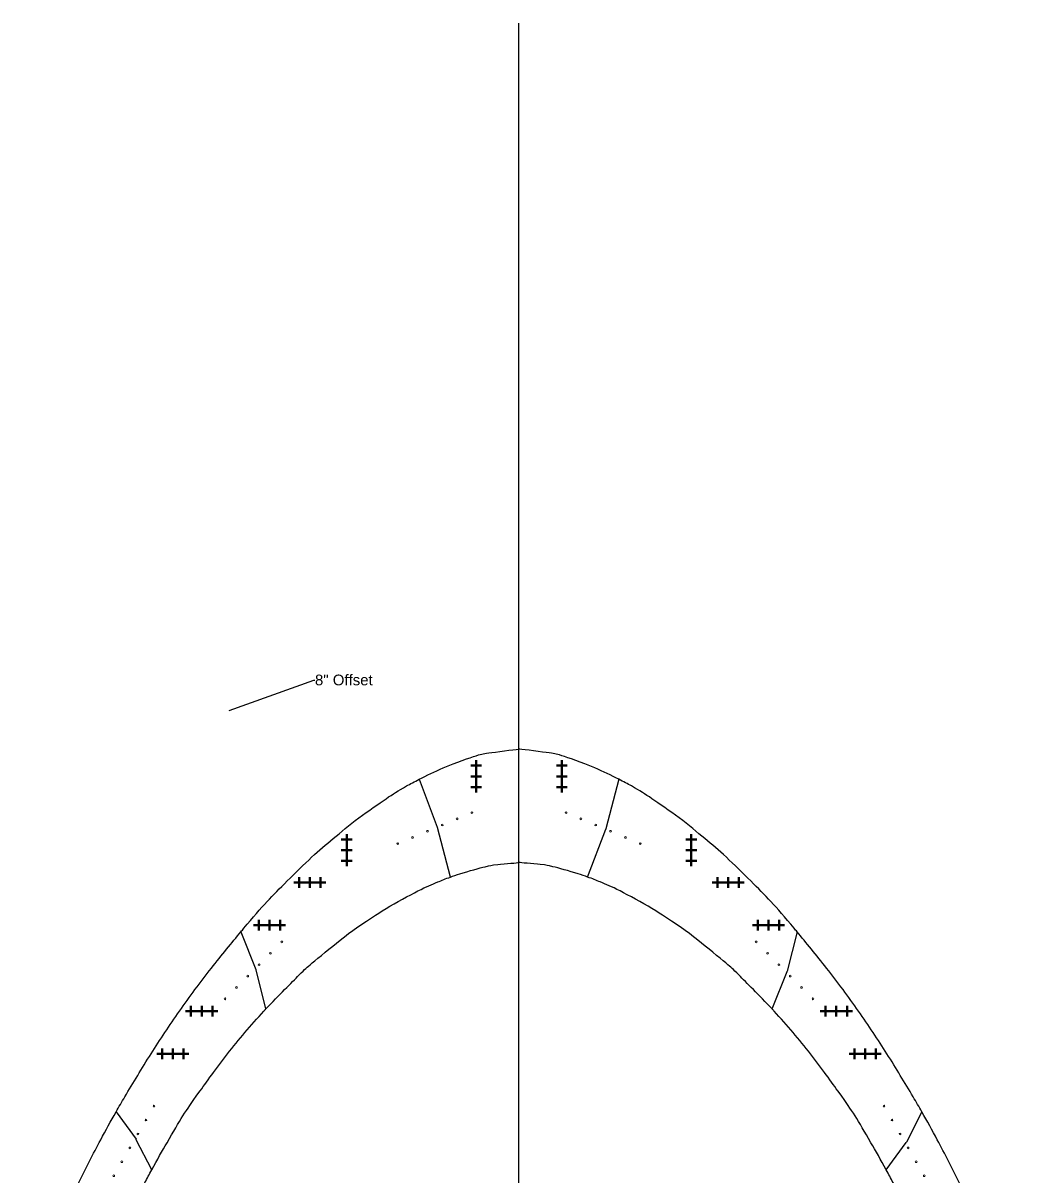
# Model space of a CAD drawing. Header units: inches. Extents: x -241 to 12541, y -1696 to 1281.
# Drawn here: x 6340.6 to 6710.7, y 421 to 851.4 of the extents above; entities that cross this region are included whole.
import ezdxf
from ezdxf import colors
from ezdxf.entities.mleader import LeaderData, LeaderLine
from ezdxf.math import Vec2, Vec3

# ---------------------------------------------------------------- set-up
doc = ezdxf.new("R2010")
doc.units = ezdxf.units.IN
doc.header["$MEASUREMENT"] = 0
doc.header["$PDMODE"] = 2
doc.header["$PDSIZE"] = 2
for name, color, linetype, lineweight in [('Annotation', 7, 'Continuous', 9), ('Drilling', 3, 'Continuous', 13), ('Engrave', 4, 'Continuous', 50)]:
    doc.layers.add(name, color=color, linetype=linetype, lineweight=lineweight)
doc.styles.get("Standard").update_dxf_attribs({"font": 'Arial.ttf'})

# ---------------------------------------------------------------- blocks, each defined once
blk = doc.blocks.new('*U2357')
at = {"layer": 'Engrave'}
blk.add_point((0, 0), dxfattribs=at)
blk = doc.blocks.new('*U2359')
at = {"layer": 'Engrave', "color": 0, "linetype": 'ByBlock', "lineweight": -2, "transparency": 16777216}
for p in [(0, 0), (4, 0), (8, 0)]:
    blk.add_blockref('*U2357', p, dxfattribs=at)
blk = doc.blocks.new('*U2360')
at = {"layer": 'Engrave'}
blk.add_point((0, 0), dxfattribs=at)
blk = doc.blocks.new('*U2362')
at = {"layer": 'Engrave', "color": 0, "linetype": 'ByBlock', "lineweight": -2, "transparency": 16777216}
for p in [(0, 0), (4, 0), (8, 0)]:
    blk.add_blockref('*U2360', p, dxfattribs=at)
blk = doc.blocks.new('*U2363')
at = {"layer": 'Engrave'}
blk.add_point((0, 0), dxfattribs=at)
blk = doc.blocks.new('*U2365')
at = {"layer": 'Engrave', "color": 0, "linetype": 'ByBlock', "lineweight": -2, "transparency": 16777216}
for p in [(0, 0), (4, 0), (8, 0)]:
    blk.add_blockref('*U2363', p, dxfattribs=at)
blk = doc.blocks.new('*U2366')
at = {"layer": 'Engrave'}
blk.add_point((0, 0), dxfattribs=at)
blk = doc.blocks.new('*U2368')
at = {"layer": 'Engrave', "color": 0, "linetype": 'ByBlock', "lineweight": -2, "transparency": 16777216}
for p in [(0, 0), (4, 0), (8, 0)]:
    blk.add_blockref('*U2366', p, dxfattribs=at)
blk = doc.blocks.new('*U2372')
at = {"layer": 'Engrave'}
blk.add_point((0, 0), dxfattribs=at)
blk = doc.blocks.new('*U2374')
at = {"layer": 'Engrave', "color": 0, "linetype": 'ByBlock', "lineweight": -2, "transparency": 16777216}
for p in [(0, 0), (4, 0), (8, 0)]:
    blk.add_blockref('*U2372', p, dxfattribs=at)
blk = doc.blocks.new('*U2375')
at = {"layer": 'Engrave'}
blk.add_point((0, 0), dxfattribs=at)
blk = doc.blocks.new('*U2377')
at = {"layer": 'Engrave', "color": 0, "linetype": 'ByBlock', "lineweight": -2, "transparency": 16777216}
for p in [(0, 0), (4, 0), (8, 0)]:
    blk.add_blockref('*U2375', p, dxfattribs=at)
blk = doc.blocks.new('*U2517')
at = {"layer": 'Engrave'}
blk.add_point((0, 0), dxfattribs=at)
blk = doc.blocks.new('*U2518')
at = {"layer": 'Engrave', "color": 0, "linetype": 'ByBlock', "lineweight": -2, "transparency": 16777216}
for p in [(0, 0), (4, 0), (8, 0)]:
    blk.add_blockref('*U2517', p, dxfattribs=at)
blk = doc.blocks.new('*U2519')
at = {"layer": 'Engrave'}
blk.add_point((0, 0), dxfattribs=at)
blk = doc.blocks.new('*U2520')
at = {"layer": 'Engrave', "color": 0, "linetype": 'ByBlock', "lineweight": -2, "transparency": 16777216}
for p in [(0, 0), (4, 0), (8, 0)]:
    blk.add_blockref('*U2519', p, dxfattribs=at)
blk = doc.blocks.new('*U2521')
at = {"layer": 'Engrave'}
blk.add_point((0, 0), dxfattribs=at)
blk = doc.blocks.new('*U2522')
at = {"layer": 'Engrave', "color": 0, "linetype": 'ByBlock', "lineweight": -2, "transparency": 16777216}
for p in [(0, 0), (4, 0), (8, 0)]:
    blk.add_blockref('*U2521', p, dxfattribs=at)
blk = doc.blocks.new('*U2523')
at = {"layer": 'Engrave'}
blk.add_point((0, 0), dxfattribs=at)
blk = doc.blocks.new('*U2524')
at = {"layer": 'Engrave', "color": 0, "linetype": 'ByBlock', "lineweight": -2, "transparency": 16777216}
for p in [(0, 0), (4, 0), (8, 0)]:
    blk.add_blockref('*U2523', p, dxfattribs=at)
blk = doc.blocks.new('*U2527')
at = {"layer": 'Engrave'}
blk.add_point((0, 0), dxfattribs=at)
blk = doc.blocks.new('*U2528')
at = {"layer": 'Engrave', "color": 0, "linetype": 'ByBlock', "lineweight": -2, "transparency": 16777216}
for p in [(0, 0), (4, 0), (8, 0)]:
    blk.add_blockref('*U2527', p, dxfattribs=at)
blk = doc.blocks.new('*U2529')
at = {"layer": 'Engrave'}
blk.add_point((0, 0), dxfattribs=at)
blk = doc.blocks.new('*U2530')
at = {"layer": 'Engrave', "color": 0, "linetype": 'ByBlock', "lineweight": -2, "transparency": 16777216}
for p in [(0, 0), (4, 0), (8, 0)]:
    blk.add_blockref('*U2529', p, dxfattribs=at)

msp = doc.modelspace()

# ---------------------------------------------------------------- linework, layer by layer
for p, q in [((6525.63472, 194.83764), (6525.63472, 851.41474)), ((6488.40329, 569.3166), (6495.16147, 551.43289)), ((6562.86616, 569.3166), (6558.01062, 550.82542)), ((6495.19324, 551.33337), (6495.16147, 551.43289)), ((6500.04877, 532.84219), (6495.19324, 551.33337)), ((6551.22067, 532.84219), (6557.97885, 550.7259)), ((6558.01062, 550.82542), (6557.97885, 550.7259)), ((6421.88175, 512.3856), (6427.4811, 498.38154)), ((6629.38769, 512.3856), (6625.68628, 497.76486)), ((6427.52199, 498.2557), (6427.4811, 498.38154)), ((6431.2234, 483.63497), (6427.52199, 498.2557)), ((6620.04604, 483.63497), (6625.64539, 497.63902)), ((6625.64539, 497.63902), (6625.68628, 497.76486)), ((6375.31218, 445.22964), (6382.76032, 434.98333)), ((6675.95726, 445.22964), (6670.20911, 433.94157)), ((6382.84256, 434.84913), (6382.76032, 434.98333)), ((6388.59071, 423.56106), (6382.84256, 434.84913)), ((6662.67873, 423.56106), (6670.12687, 433.80737)), ((6670.12687, 433.80737), (6670.20911, 433.94157))]:
    msp.add_line(p, q)
at = {"transparency": 33554687}
for points, knots in [([(6488.40329, 569.3166), (6491.13847, 570.71173), (6499.40221, 574.68654), (6512.15146, 578.94331), (6512.15146, 578.83764), (6525.6347, 580.59917), (6525.63472, 580.59917)], [26.393493766, 26.393493766, 26.393493766, 26.393493766, 27, 28, 29, 30, 30, 30, 30]), ([(6562.86616, 569.3166), (6560.13097, 570.71173), (6551.86723, 574.68654), (6539.11798, 578.94331), (6539.11798, 578.83764), (6525.63474, 580.59917), (6525.63472, 580.59917)], [26.393493766, 26.393493766, 26.393493766, 26.393493766, 27, 28, 29, 30, 30, 30, 30]), ([(6421.88175, 512.3856), (6422.25851, 512.83723), (6426.23889, 517.59695), (6431.82018, 524.05714), (6438.64636, 530.83764), (6448.78418, 540.90761), (6455.87611, 546.83764), (6465.54659, 554.92376), (6477.19899, 562.83764), (6480.91779, 565.3633), (6486.62873, 568.41146), (6488.40329, 569.3166)], [18.897872661, 18.897872661, 18.897872661, 18.897872661, 19, 20, 21, 22, 23, 24, 25, 26, 26.393493766, 26.393493766, 26.393493766, 26.393493766]), ([(6629.38769, 512.3856), (6629.01094, 512.83723), (6625.03055, 517.59695), (6619.44926, 524.05714), (6612.62308, 530.83764), (6602.48526, 540.90761), (6595.39333, 546.83764), (6585.72285, 554.92376), (6574.07045, 562.83764), (6570.35165, 565.3633), (6564.64071, 568.41146), (6562.86616, 569.3166)], [18.897872661, 18.897872661, 18.897872661, 18.897872661, 19, 20, 21, 22, 23, 24, 25, 26, 26.393493766, 26.393493766, 26.393493766, 26.393493766]), ([(6375.31218, 445.22964), (6376.37829, 447.09897), (6380.55293, 454.30164), (6388.24767, 466.83764), (6398.70703, 482.83764), (6410.275, 498.29296), (6418.56946, 508.41494), (6421.88175, 512.3856)], [14.649500422, 14.649500422, 14.649500422, 14.649500422, 15, 16, 17, 18, 18.897872661, 18.897872661, 18.897872661, 18.897872661]), ([(6675.95726, 445.22964), (6674.89115, 447.09897), (6670.71651, 454.30164), (6663.02178, 466.83764), (6652.56242, 482.83764), (6640.99444, 498.29296), (6632.69998, 508.41494), (6629.38769, 512.3856)], [14.649500422, 14.649500422, 14.649500422, 14.649500422, 15, 16, 17, 18, 18.897872661, 18.897872661, 18.897872661, 18.897872661]), ([(6340.60811, 371.10966), (6342.5937, 376.35232), (6346.92415, 386.92831), (6353.58248, 402.83764), (6361.32149, 418.83764), (6368.47067, 432.9683), (6373.33661, 441.76564), (6375.31218, 445.22964)], [10.017001381, 10.017001381, 10.017001381, 10.017001381, 11, 12, 13, 14, 14.649500422, 14.649500422, 14.649500422, 14.649500422]), ([(6710.66133, 371.10966), (6708.67574, 376.35232), (6704.3453, 386.92831), (6697.68697, 402.83764), (6689.94795, 418.83764), (6682.79878, 432.9683), (6677.93283, 441.76564), (6675.95726, 445.22964)], [10.017001381, 10.017001381, 10.017001381, 10.017001381, 11, 12, 13, 14, 14.649500422, 14.649500422, 14.649500422, 14.649500422])]:
    msp.add_open_spline(points, degree=3, knots=knots, dxfattribs=at)
for points, knots in [([(6500.04877, 532.84219), (6501.13012, 533.23865), (6505.37471, 534.71098), (6515.03535, 537.22814), (6515.03535, 537.22814), (6525.63472, 538.24062), (6525.32586, 538.25453), (6525.42882, 538.25453), (6525.53177, 538.25453), (6525.63472, 538.25453)], [25.620005231, 25.620005231, 25.620005231, 25.620005231, 25.998939453, 26.998939453, 27.998939453, 28.998939453, 28.998939453, 28.998939453, 29.998939453, 29.998939453, 29.998939453, 29.998939453]), ([(6551.22067, 532.84219), (6550.13933, 533.23865), (6545.89473, 534.71098), (6536.23409, 537.22814), (6536.23409, 537.22814), (6525.63472, 538.24062), (6525.94358, 538.25453), (6525.84063, 538.25453), (6525.73767, 538.25453), (6525.63472, 538.25453)], [25.620005231, 25.620005231, 25.620005231, 25.620005231, 25.998939453, 26.998939453, 27.998939453, 28.998939453, 28.998939453, 28.998939453, 29.998939453, 29.998939453, 29.998939453, 29.998939453]), ([(6431.2234, 483.63497), (6435.94959, 488.69612), (6446.19935, 498.83764), (6446.19935, 498.83764), (6460.12277, 510.48716), (6466.45564, 514.83764), (6475.06278, 520.75047), (6489.41294, 528.58696), (6494.24708, 530.55335), (6498.27647, 532.19239), (6500.04877, 532.84219)], [18.048793419, 18.048793419, 18.048793419, 18.048793419, 18.998939453, 19.998939453, 20.998939453, 21.998939453, 22.998939453, 23.998939453, 24.998939453, 25.620005231, 25.620005231, 25.620005231, 25.620005231]), ([(6620.04604, 483.63497), (6615.31986, 488.69612), (6605.07009, 498.83764), (6605.07009, 498.83764), (6591.14667, 510.48716), (6584.81381, 514.83764), (6576.20666, 520.75047), (6561.85651, 528.58696), (6557.02236, 530.55335), (6552.99297, 532.19239), (6551.22067, 532.84219)], [18.048793419, 18.048793419, 18.048793419, 18.048793419, 18.998939453, 19.998939453, 20.998939453, 21.998939453, 22.998939453, 23.998939453, 24.998939453, 25.620005231, 25.620005231, 25.620005231, 25.620005231]), ([(6388.59071, 423.56106), (6390.60367, 427.24163), (6395.46728, 435.76446), (6400.3931, 444.19867), (6405.05287, 450.83764), (6416.57867, 466.83764), (6425.76878, 477.77019), (6430.97542, 483.36941), (6431.2234, 483.63497)], [13.295965542, 13.295965542, 13.295965542, 13.295965542, 13.998939453, 14.998939453, 15.998939453, 16.998939453, 17.998939453, 18.048793419, 18.048793419, 18.048793419, 18.048793419]), ([(6662.67873, 423.56106), (6660.66578, 427.24163), (6655.80217, 435.76446), (6650.87634, 444.19867), (6646.21657, 450.83764), (6634.69078, 466.83764), (6625.50066, 477.77019), (6620.29403, 483.36941), (6620.04604, 483.63497)], [13.295965542, 13.295965542, 13.295965542, 13.295965542, 13.998939453, 14.998939453, 15.998939453, 16.998939453, 17.998939453, 18.048793419, 18.048793419, 18.048793419, 18.048793419]), ([(6359.71043, 353.45165), (6359.85116, 353.91365), (6361.62308, 359.70898), (6365.16555, 370.83764), (6371.29768, 386.83764), (6378.15584, 402.83764), (6384.02204, 415.08844), (6387.74018, 422.00591), (6388.59071, 423.56106)], [8.912315568, 8.912315568, 8.912315568, 8.912315568, 8.998939453, 9.998939453, 10.998939453, 11.998939453, 12.998939453, 13.295965542, 13.295965542, 13.295965542, 13.295965542]), ([(6691.55901, 353.45165), (6691.41829, 353.91365), (6689.64636, 359.70898), (6686.10389, 370.83764), (6679.97176, 386.83764), (6673.1136, 402.83764), (6667.2474, 415.08844), (6663.52926, 422.00591), (6662.67873, 423.56106)], [8.912315568, 8.912315568, 8.912315568, 8.912315568, 8.998939453, 9.998939453, 10.998939453, 11.998939453, 12.998939453, 13.295965542, 13.295965542, 13.295965542, 13.295965542])]:
    msp.add_open_spline(points, degree=3, knots=knots)
at = {"layer": 'Drilling'}
for centre in [(6508.06766, 556.85947), (6543.20178, 556.85947), (6496.99436, 552.23541), (6502.53101, 554.54744), (6548.73844, 554.54744), (6554.27509, 552.23541), (6485.92105, 547.61135), (6491.4577, 549.92338), (6559.81174, 549.92338), (6565.34839, 547.61135), (6480.3844, 545.29932), (6570.88504, 545.29932), (6437.14607, 508.62998), (6614.12338, 508.62998), (6432.90867, 504.3821), (6618.36077, 504.3821), (6428.67127, 500.13422), (6622.59817, 500.13422), (6424.43388, 495.88634), (6626.83556, 495.88634), (6420.19648, 491.63846), (6631.07296, 491.63846), (6415.95909, 487.39059), (6635.31036, 487.39059), (6389.45145, 447.38573), (6661.81799, 447.38573), (6386.45145, 442.18958), (6664.81799, 442.18958), (6383.45145, 436.99343), (6667.81799, 436.99343), (6380.45145, 431.79727), (6670.81799, 431.79727), (6377.45145, 426.60112), (6673.81799, 426.60112), (6374.45145, 421.40497), (6676.81799, 421.40497)]:
    msp.add_circle(centre, 0.3225, dxfattribs=at)

# ---------------------------------------------------------------- block references
at = {"layer": 'Engrave', "xscale": -1}
for name, p, rotation in [('*U2377', (6509.63472, 566.40059), 270), ('*U2374', (6461.34419, 538.83764), 270.0000000000032)]:
    msp.add_blockref(name, p, dxfattribs=dict(at, rotation=rotation))
at = {"layer": 'Engrave'}
for name, p, rotation in [('*U2530', (6541.63472, 566.40059), 90.00000000000001), ('*U2528', (6589.92525, 538.83764), 89.99999999999676)]:
    msp.add_blockref(name, p, dxfattribs=dict(at, rotation=rotation))
at = {"layer": 'Engrave', "xscale": -1}
for name, p in [('*U2368', (6451.61486, 530.83764)), ('*U2365', (6436.52281, 514.83764)), ('*U2362', (6411.2466, 482.83764)), ('*U2359', (6400.50136, 466.83764))]:
    msp.add_blockref(name, p, dxfattribs=at)
at = {"layer": 'Engrave'}
for name, p in [('*U2524', (6599.65458, 530.83764)), ('*U2522', (6614.74663, 514.83764)), ('*U2520', (6640.02284, 482.83764)), ('*U2518', (6650.76808, 466.83764))]:
    msp.add_blockref(name, p, dxfattribs=at)

# ---------------------------------------------------------------- leaders
at = {"layer": 'Annotation'}
ml = msp.add_multileader_mtext('Standard', dxfattribs=at)
ml.set_content('\\A1;8" Offset', color=256)
ml.set_leader_properties()
ml.build(insert=Vec2(0, 0))
ml.multileader.update_dxf_attribs({"text_right_attachment_type": 6, "dogleg_length": 0.36, "arrow_head_size": 0.18})
ctx = ml.context
ctx.base_point, ctx.arrow_head_size, ctx.landing_gap_size, ctx.plane_origin = Vec3(6449.41501, 606.32833), 0.18, 0.09, Vec3(6584.95415, 571.08894)
ctx.right_attachment = 6
notes = []
notes.append((ctx, [(1, (1, 1, 0), (6449.05501, 606.32833), (1, 0), 0.36, [(0, [(6417.38241, 594.87061)], 0, [])])]))
ctx.mtext.insert, ctx.mtext.flow_direction = Vec3(6449.50501, 608.35561), 5
for ctx, leaders in notes:
    for number, flags, end, landing, length, lines in leaders:
        leader = LeaderData()
        leader.index, (leader.has_last_leader_line, leader.has_dogleg_vector, leader.attachment_direction) = number, flags
        leader.last_leader_point, leader.dogleg_vector, leader.dogleg_length = Vec3(end), Vec3(landing), length
        for number, points, colour, breaks in lines:
            line = LeaderLine()
            line.index, line.vertices, line.color, line.breaks = number, Vec3.list(points), colors.encode_raw_color(colour), breaks
            leader.lines.append(line)
        ctx.leaders.append(leader)

doc.saveas('drawing.dxf')
